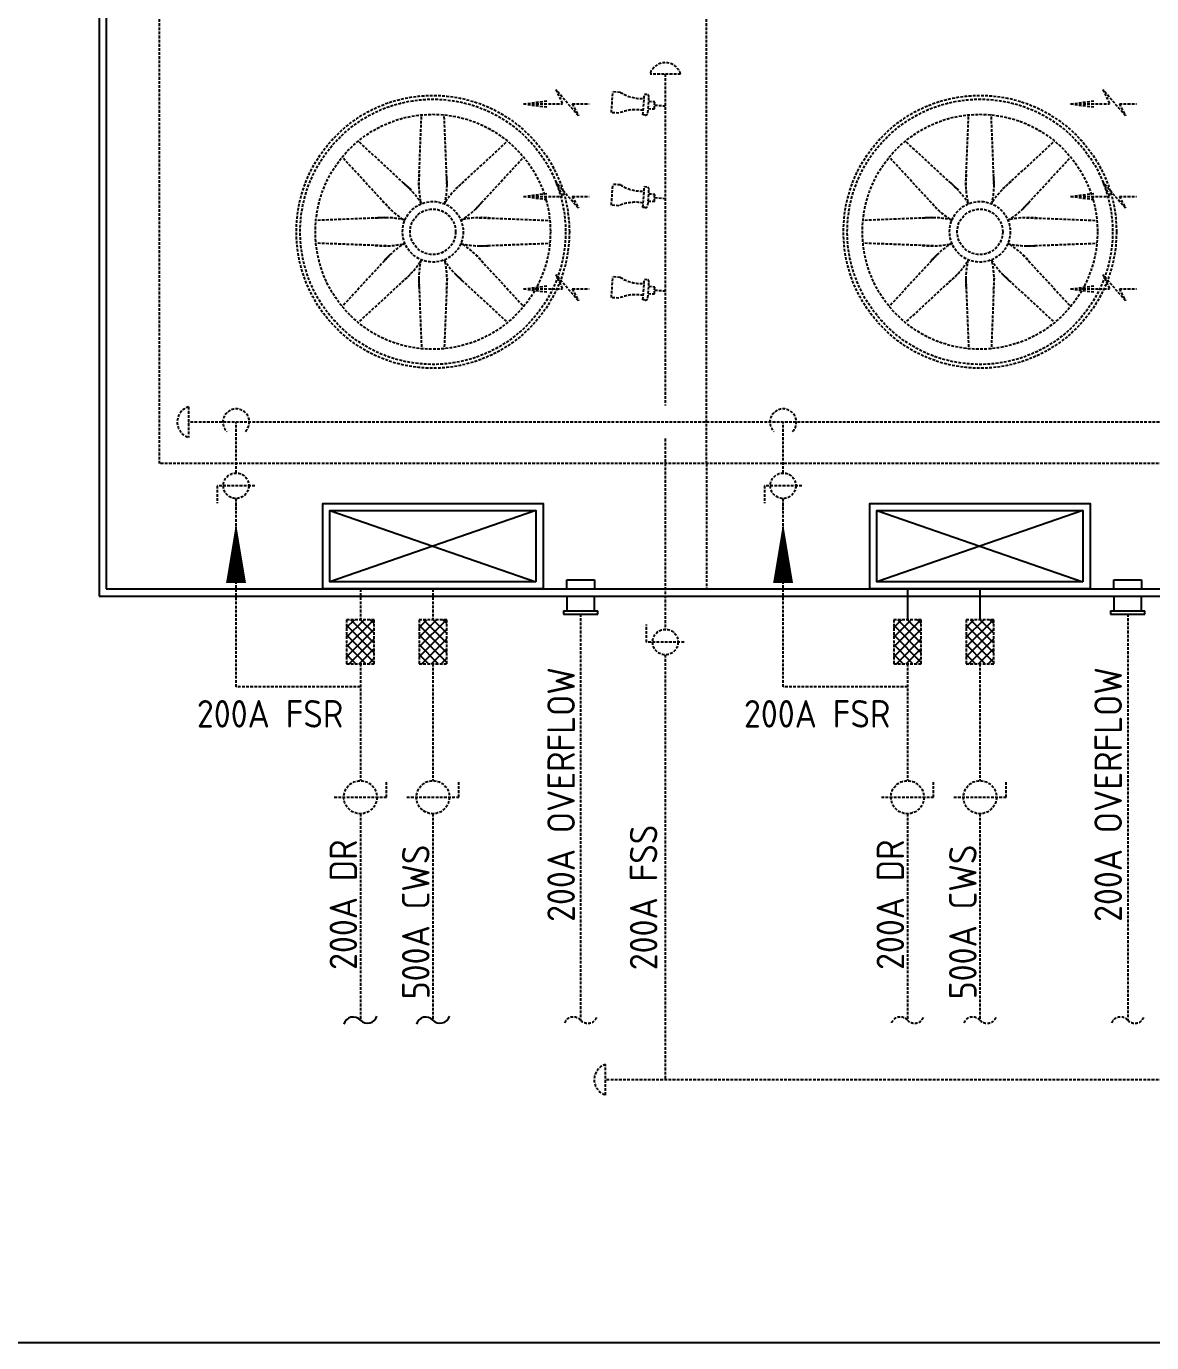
# Model space of a CAD drawing. Header units: millimetres. Extents: x 41 to 702, y 120 to 365.
# Drawn here: x 351.4 to 453.6, y 121.9 to 241.5 of the extents above; entities that cross this region are included whole.
import ezdxf
from ezdxf.enums import TextEntityAlignment as Align

# ---------------------------------------------------------------- set-up
doc = ezdxf.new("R2010")
doc.units = ezdxf.units.MM
doc.linetypes.add('HIDDEN', pattern=[0.375, 0.25, -0.125])
for name, color, linetype in [('A-DETL-01', 1, 'Continuous'), ('M-CWTR-EQPM', 22, 'Continuous'), ('M-CWTR-PIPE-ONE-F', 3, 'Continuous'), ('M-CWTR-TEXT', 3, 'Continuous'), ('M-CWTR-VAVE', 2, 'Continuous'), ('M-FSR-PIPE', 110, 'Continuous'), ('M-FSS-PIPE', 210, 'Continuous'), ('M-HVAC-EQPM', 22, 'Continuous'), ('M-SUMP', 1, 'Continuous'), ('P-WAST', 3, 'Continuous')]:
    doc.layers.add(name, color=color, linetype=linetype)
doc.styles.add('AA-TXT', font='isocp.shx', dxfattribs={"bigfont": 'chineset.shx'})

msp = doc.modelspace()

# ---------------------------------------------------------------- hatches: boundary and pattern name
at = {"layer": 'M-FSS-PIPE', "linetype": 'HIDDEN'}
h = msp.add_hatch(dxfattribs=at)
h.set_pattern_fill('ANSI37', color=252, scale=5, angle=90, style=0)
h.set_pattern_definition([(45.00000000000001, (27.05455708445641, -68.42633884765797), (0.4419417382415922, -0.4419417382415921), []), (315, (27.05455708445641, -68.42633884765797), (-0.4419417382415922, -0.4419417382415921), [])])
h.paths.add_polyline_path([(383.0089421852869, 183.6194409810898), (383.0089421852869, 187.6194409810898), (380.5043671852947, 187.6194409810898), (380.5043671852947, 183.6194409810898)])
h = msp.add_hatch(dxfattribs=at)
h.set_pattern_fill('ANSI37', color=252, scale=5, angle=90, style=0)
h.set_pattern_definition([(45.00000000000001, (33.63765452764108, -68.42633892650349), (0.4419417382415922, -0.4419417382415921), []), (315, (33.63765452764108, -68.42633892650349), (-0.4419417382415922, -0.4419417382415921), [])])
h.paths.add_polyline_path([(389.5920396284715, 183.6194409022443), (389.5920396284715, 187.6194409022443), (387.0874646284793, 187.6194409022443), (387.0874646284793, 183.6194409022443)])
h = msp.add_hatch(dxfattribs=at)
h.set_pattern_fill('ANSI37', color=252, scale=5, angle=90, style=0)
h.set_pattern_definition([(45.00000000000001, (76.73881903800759, -68.42633884765797), (0.4419417382415922, -0.4419417382415921), []), (315, (76.73881903800759, -68.42633884765797), (-0.4419417382415922, -0.4419417382415921), [])])
h.paths.add_polyline_path([(432.693204138838, 183.6194409810898), (432.693204138838, 187.6194409810898), (430.1886291388458, 187.6194409810898), (430.1886291388458, 183.6194409810898)])
h = msp.add_hatch(dxfattribs=at)
h.set_pattern_fill('ANSI37', color=252, scale=5, angle=90, style=0)
h.set_pattern_definition([(45.00000000000001, (83.32191648119226, -68.42633892650349), (0.4419417382415922, -0.4419417382415921), []), (315, (83.32191648119226, -68.42633892650349), (-0.4419417382415922, -0.4419417382415921), [])])
h.paths.add_polyline_path([(439.2763015820227, 183.6194409022443), (439.2763015820227, 187.6194409022443), (436.7717265820305, 187.6194409022443), (436.7717265820305, 183.6194409022443)])

# ---------------------------------------------------------------- linework, layer by layer
at = {"layer": 'A-DETL-01', "linetype": 'Continuous'}
msp.add_line((701.8915136684191, 121.9453432839085), (40.7092371659437, 121.9453432839136), dxfattribs=at)
at = {"layer": 'M-CWTR-EQPM', "color": 252, "linetype": 'HIDDEN'}
for p, q in [((399.5074801525986, 235.7625611615612), (400.1186185729729, 234.4710264459584)), ((401.5609037118779, 233.392923819048), (399.5074801525986, 235.7625611615612)), ((404.5532374312237, 233.6802067341134), (404.6888114616344, 235.5645849912376)), ((405.366473100812, 235.5158297483183), (404.6888114616344, 235.5645849912375)), ((449.1917421061498, 235.7625611615612), (449.8028805265241, 234.4710264459584)), ((451.2451656654291, 233.392923819048), (449.1917421061498, 235.7625611615612)), ((396.575945348766, 234.4710264459584), (398.8066962868556, 234.7647103784531)), ((396.575945348766, 234.4710264459584), (400.1186185729729, 234.4710264459584)), ((396.575945348766, 234.4710264459584), (398.8066962868556, 234.1773425134638)), ((400.9986572412358, 234.4710264459584), (402.5457980629032, 234.4710264459584)), ((400.9986572412358, 234.4710264459584), (401.5609037118779, 233.392923819048)), ((407.4153823286965, 233.4742860184073), (407.5509563591067, 235.3586642755316)), ((407.5509563591067, 235.3586642755316), (407.7581709138285, 235.3437559564419)), ((407.8650875143744, 233.6693176285786), (407.96811084309, 235.1012653254846)), ((407.94050483819, 234.7175623755721), (408.4993930219106, 234.6773524424924)), ((408.4515817029973, 234.0128106454109), (408.4993930219106, 234.6773524424924)), ((446.2602073023172, 234.4710264459584), (448.4909582404068, 234.7647103784531)), ((446.2602073023172, 234.4710264459584), (449.8028805265241, 234.4710264459584)), ((446.2602073023172, 234.4710264459584), (448.4909582404068, 234.1773425134638)), ((450.682919194787, 234.4710264459584), (452.2300600164544, 234.4710264459584)), ((450.682919194787, 234.4710264459584), (451.2451656654291, 233.392923819048)), ((405.2308990704018, 233.631451491194), (404.5532374312237, 233.680206734113)), ((407.6225968834178, 233.4593776993178), (407.4153823286965, 233.4742860184073)), ((407.8926935192753, 234.0530205784906), (408.4515817029973, 234.0128106454109)), ((401.5609037118779, 224.9896072985015), (399.5074801525986, 227.3592446410148)), ((399.5074801525986, 227.3592446410148), (400.1186185729729, 226.067709925412)), ((451.2451656654291, 224.9896072985015), (449.1917421061498, 227.3592446410148)), ((449.1917421061498, 227.3592446410148), (449.8028805265241, 226.067709925412)), ((396.575945348766, 226.067709925412), (398.8066962868556, 226.3613938579066)), ((396.575945348766, 226.067709925412), (400.1186185729729, 226.067709925412)), ((396.575945348766, 226.067709925412), (398.8066962868556, 225.7740259929173)), ((400.9986572412358, 226.067709925412), (401.5609037118779, 224.9896072985015)), ((400.9986572412358, 226.067709925412), (402.5457980629032, 226.067709925412)), ((404.5532374312242, 225.2768902135668), (404.6888114616349, 227.161268470691)), ((405.3664731008125, 227.1125132277717), (404.6888114616349, 227.161268470691)), ((407.4153823286965, 225.0709694978606), (407.5509563591067, 226.9553477549849)), ((407.5509563591067, 226.9553477549849), (407.7581709138285, 226.9404394358952)), ((407.8650875143744, 225.2660011080319), (407.96811084309, 226.6979488049379)), ((407.94050483819, 226.3142458550254), (408.4993930219106, 226.2740359219457)), ((408.4515817029973, 225.6094941248642), (408.4993930219106, 226.2740359219457)), ((446.2602073023172, 226.067709925412), (448.4909582404068, 226.3613938579066)), ((446.2602073023172, 226.067709925412), (449.8028805265241, 226.067709925412)), ((446.2602073023172, 226.067709925412), (448.4909582404068, 225.7740259929173)), ((450.682919194787, 226.067709925412), (451.2451656654291, 224.9896072985015)), ((450.682919194787, 226.067709925412), (452.2300600164544, 226.067709925412)), ((405.230899070402, 225.2281349706476), (404.553237431224, 225.2768902135666)), ((407.6225968834178, 225.0560611787711), (407.4153823286965, 225.0709694978606)), ((407.8926935192753, 225.6497040579439), (408.4515817029973, 225.6094941248642)), ((401.5609037118779, 216.5862907779551), (399.5074801525986, 218.9559281204683)), ((399.5074801525986, 218.9559281204683), (400.1186185729729, 217.6643934048655)), ((451.2451656654291, 216.5862907779551), (449.1917421061498, 218.9559281204683)), ((449.1917421061498, 218.9559281204683), (449.8028805265241, 217.6643934048655)), ((396.575945348766, 217.6643934048655), (398.8066962868556, 217.9580773373602)), ((396.575945348766, 217.6643934048655), (400.1186185729729, 217.6643934048655)), ((396.575945348766, 217.6643934048655), (398.8066962868556, 217.3707094723708)), ((400.9986572412358, 217.6643934048655), (401.5609037118779, 216.5862907779551)), ((400.9986572412358, 217.6643934048655), (402.5457980629032, 217.6643934048655)), ((404.5532374312242, 216.8735736930205), (404.6888114616349, 218.7579519501446)), ((405.3664731008125, 218.7091967072254), (404.6888114616349, 218.7579519501446)), ((407.4153823286965, 216.6676529773142), (407.5509563591067, 218.5520312344386)), ((407.5509563591067, 218.5520312344386), (407.7581709138285, 218.5371229153488)), ((407.8650875143744, 216.8626845874855), (407.96811084309, 218.2946322843916)), ((407.94050483819, 217.9109293344791), (408.4993930219106, 217.8707194013994)), ((408.4515817029973, 217.2061776043179), (408.4993930219106, 217.8707194013994)), ((446.2602073023172, 217.6643934048655), (448.4909582404068, 217.9580773373602)), ((446.2602073023172, 217.6643934048655), (449.8028805265241, 217.6643934048655)), ((446.2602073023172, 217.6643934048655), (448.4909582404068, 217.3707094723708)), ((450.682919194787, 217.6643934048655), (451.2451656654291, 216.5862907779551)), ((450.682919194787, 217.6643934048655), (452.2300600164544, 217.6643934048655)), ((405.2308990704022, 216.824818450101), (404.5532374312242, 216.87357369302)), ((407.6225968834178, 216.6527446582247), (407.4153823286965, 216.6676529773142)), ((407.8926935192753, 217.2463875373976), (408.4515817029973, 217.2061776043179))]:
    msp.add_line(p, q, dxfattribs=at)
at = {"layer": 'M-CWTR-EQPM', "color": 1}
for p, q in [((400.4910838006687, 190.4123304413207), (400.4910838006687, 191.2436248466462)), ((400.4910838006687, 191.2436248466462), (403.0257851164175, 191.2436248466462)), ((403.0257851164175, 191.2436248466462), (403.0257851164175, 190.4123304413207)), ((450.1753457542198, 190.4123304413207), (450.1753457542198, 191.2436248466462)), ((450.1753457542198, 191.2436248466462), (452.7100470699687, 191.2436248466462)), ((452.7100470699687, 191.2436248466462), (452.7100470699687, 190.4123304413207)), ((400.4910838006687, 189.7604732772226), (400.4910838006687, 188.4150445818206)), ((403.0257851164175, 188.4150445818206), (403.0257851164175, 189.7604732772226)), ((450.1753457542198, 189.7604732772226), (450.1753457542198, 188.4150445818206)), ((452.7100470699687, 188.4150445818206), (452.7100470699687, 189.7604732772226)), ((400.2007936220981, 188.4150445818206), (403.3160752949881, 188.4150445818206)), ((400.2007936220981, 188.4150445818206), (400.2007936220981, 188.1247544032495)), ((400.2007936220981, 188.1247544032495), (403.3160752949881, 188.1247544032495)), ((403.3160752949881, 188.1247544032495), (403.3160752949881, 188.4150445818206)), ((449.8850555756493, 188.4150445818206), (453.0003372485393, 188.4150445818206)), ((449.8850555756493, 188.4150445818206), (449.8850555756493, 188.1247544032495)), ((449.8850555756493, 188.1247544032495), (453.0003372485393, 188.1247544032495)), ((453.0003372485393, 188.1247544032495), (453.0003372485393, 188.4150445818206))]:
    msp.add_line(p, q, dxfattribs=at)
at = {"layer": 'M-CWTR-EQPM', "color": 252, "linetype": 'HIDDEN'}
for centre, radius, start, end in [((407.3379300452934, 238.6975537499942), 3.742994804536174, 238.2168543004748, 272.8219860497686), ((407.7418955629809, 235.1175406763324), 0.2268000000000001, 355.8848716162959, 85.88487161629585), ((406.7265826672464, 230.2002795798911), 3.742994804536174, 78.94775718281876, 113.5528889321198), ((407.6388722342653, 233.6855929794268), 0.2268000000000001, 265.8848716162963, 355.8848716162959), ((407.3379300452934, 230.2942372294475), 3.742994804536174, 238.2168543004748, 272.8219860497686), ((407.7418955629809, 226.7142241557857), 0.2268000000000001, 355.8848716162959, 85.88487161629585), ((406.7265826672464, 221.7969630593444), 3.742994804536174, 78.94775718281876, 113.5528889321198), ((407.6388722342653, 225.2822764588801), 0.2268000000000001, 265.8848716162963, 355.8848716162959), ((407.3379300452934, 221.8909207089011), 3.742994804536174, 238.2168543004748, 272.8219860497686), ((407.7418955629809, 218.3109076352393), 0.2268000000000001, 355.8848716162959, 85.88487161629585), ((406.7265826672464, 213.3936465387981), 3.742994804536174, 78.94775718281876, 113.5528889321198), ((407.6388722342653, 216.8789599383338), 0.2268000000000001, 265.8848716162963, 355.8848716162959)]:
    msp.add_arc(centre, radius, start, end, dxfattribs=at)
at = {"layer": 'M-CWTR-PIPE-ONE-F', "color": 252}
for centre, start, end in [((381.10767450848, 150.6316750863208), 43.2968543709169, 163.2968543708241), ((382.4056345012749, 151.8546761740371), 223.2968543709212, 343.2968543708241), ((387.6907720889052, 150.6316750817033), 43.2968543709169, 163.2968543708241), ((388.9887320817001, 151.8546761694196), 223.2968543709212, 343.2968543708241)]:
    msp.add_arc(centre, 0.8916882587892225, start, end, dxfattribs=at)
at = {"layer": 'M-CWTR-PIPE-ONE-F', "color": 252, "linetype": 'HIDDEN'}
for centre, start, end in [((401.1094542482821, 150.6316750863208), 43.2968543709169, 163.2968543708257), ((402.4074142410769, 151.8546761740371), 223.2968543709212, 343.2968543708241), ((430.7919364620312, 150.6316750863208), 43.29685437091682, 163.2968543708241), ((432.0898964548261, 151.8546761740371), 223.2968543709212, 343.2968543708241), ((437.3750340424564, 150.6316750817033), 43.29685437091682, 163.2968543708241), ((438.6729940352512, 151.8546761694196), 223.2968543709212, 343.2968543708241), ((450.7937162018333, 150.6316750863208), 43.29685437091682, 163.2968543708258), ((452.0916761946281, 151.8546761740371), 223.2968543709212, 343.2968543708241)]:
    msp.add_arc(centre, 0.8916882587892225, start, end, dxfattribs=at)
at = {"layer": 'M-CWTR-TEXT', "color": 252, "linetype": 'HIDDEN'}
for points in [[(370.4618273181635, 196.3851907880764, 0, 1.814400000000002, 0), (370.4618273181635, 190.9419907880763, 0, 0, 0)], [(420.1460892717147, 196.3851907880764, 0, 1.814400000000002, 0), (420.1460892717147, 190.9419907880763, 0, 0, 0)]]:
    msp.add_lwpolyline(points, format="xyseb", dxfattribs=at)
at = {"layer": 'M-CWTR-VAVE', "color": 252, "linetype": 'HIDDEN'}
for p, q in [((410.8425565243052, 237.1822433653315), (408.0578030373568, 237.1822433653315)), ((372.1658945686112, 199.7866475455334), (368.7577600677413, 199.7866475455334)), ((368.7577600677415, 199.7866475455334), (368.7577600677415, 198.2010048931809)), ((421.8501565221624, 199.7866475455334), (418.4420220212925, 199.7866475455334)), ((418.4420220212927, 199.7866475455334), (418.4420220212927, 198.2010048931809)), ((407.7461125315209, 185.5835457656567), (407.7461125315209, 187.1691884180092)), ((411.1542470323903, 185.5835457656567), (407.7461125315205, 185.5835457656567)), ((404.0287806169345, 144.4371612212459), (404.0287806169345, 147.2219147081945))]:
    msp.add_line(p, q, dxfattribs=at)
for centre in [(370.4618273181762, 199.786647545533), (420.1460892717274, 199.786647545533), (409.4501797819554, 185.583545765657)]:
    msp.add_circle(centre, 1.155470316902655, dxfattribs=at)
for centre, start, end in [((409.4501797808308, 236.7709297665947), 16.4573489421931, 163.5426510578001), ((404.4400942156713, 145.8295379647205), 106.4573489422, 253.5426510578)]:
    msp.add_arc(centre, 1.451858075802656, start, end, dxfattribs=at)
at = {"layer": 'M-FSR-PIPE', "color": 252, "linetype": 'HIDDEN'}
for p, q in [((366.1597871379596, 206.9589952376958), (366.1597871379596, 204.1742417507472)), ((513.1933292676677, 205.566618499438), (366.1597871379596, 205.5666184995505)), ((370.4618273181696, 200.9421178624357), (370.4618273181762, 205.566617257739)), ((420.1460892717208, 200.9421178624357), (420.1460892717274, 205.566617257739)), ((370.4618273181567, 181.5158842492826), (370.4618273181674, 198.631177823697)), ((370.4618273181665, 197.5967740738813), (370.4618273181674, 198.6311772286303)), ((420.1460892717079, 181.5158842492826), (420.1460892717186, 198.631177823697)), ((420.1460892717176, 197.5967740738813), (420.1460892717186, 198.6311772286303)), ((381.7566546720735, 181.5158842492785), (370.4618273181567, 181.5158842492826)), ((431.4409166256247, 181.5158842492785), (420.1460892717079, 181.5158842492826))]:
    msp.add_line(p, q, dxfattribs=at)
for centre, radius, start, end in [((366.5711007366964, 205.5666184942212), 1.451858075802656, 106.4573489421996, 253.5426510578004), ((370.4618273181762, 205.566617252989), 1.200000000000139, 315.0000000000086, 224.999999999991), ((420.1460892717274, 205.566617252989), 1.200000000000139, 315.0000000000088, 224.9999999999911)]:
    msp.add_arc(centre, radius, start, end, dxfattribs=at)
at = {"layer": 'M-FSS-PIPE', "color": 252, "linetype": 'HIDDEN'}
for p, q in [((409.4501797807781, 237.1822433653315), (409.4501797815058, 207.0666184995225)), ((408.476859409699, 234.3641519808849), (409.4501797812381, 234.2938027230188)), ((408.476859409699, 225.9608354603382), (409.4501797812381, 225.8904862024721)), ((408.476859409699, 217.5575189397919), (409.4501797812381, 217.4871696819257)), ((409.4501797815782, 204.0666184995225), (409.4501797819969, 186.7390160825597)), ((381.7566547187411, 190.4123288941585), (381.7566546852908, 187.6194409810898)), ((388.339752116941, 190.4123288803672), (388.3397521284757, 187.6194409022443)), ((380.5043671852947, 187.6194409810898), (380.5043671852947, 183.6194409810898)), ((383.0089421852869, 187.6194409810898), (380.5043671852947, 187.6194409810898)), ((383.0089421852869, 183.6194409810898), (383.0089421852869, 187.6194409810898)), ((387.0874646284793, 187.6194409022443), (387.0874646284793, 183.6194409022443)), ((389.5920396284715, 187.6194409022443), (387.0874646284793, 187.6194409022443)), ((389.5920396284715, 183.6194409022443), (389.5920396284715, 187.6194409022443)), ((430.1886291388458, 187.6194409810898), (430.1886291388458, 183.6194409810898)), ((432.693204138838, 187.6194409810898), (430.1886291388458, 187.6194409810898)), ((432.693204138838, 183.6194409810898), (432.693204138838, 187.6194409810898)), ((436.7717265820305, 187.6194409022443), (436.7717265820305, 183.6194409022443)), ((439.2763015820227, 187.6194409022443), (436.7717265820305, 187.6194409022443)), ((439.2763015820227, 183.6194409022443), (439.2763015820227, 187.6194409022443)), ((409.4501797819686, 184.4280754487544), (409.4501797819686, 145.8295379646608)), ((380.5043671852947, 183.6194409810898), (383.0089421852869, 183.6194409810898)), ((381.7566546373829, 183.6194409810898), (381.7566545101596, 172.9971035375416)), ((387.0874646284793, 183.6194409022443), (389.5920396284715, 183.6194409022443)), ((388.3397521579233, 183.6194409022443), (388.3397520905847, 172.9971035329241)), ((430.1886291388458, 183.6194409810898), (432.693204138838, 183.6194409810898)), ((431.4409165909341, 183.6194409810898), (431.4409164637108, 172.9971035375416)), ((436.7717265820305, 183.6194409022443), (439.2763015820227, 183.6194409022443)), ((438.0240141114745, 183.6194409022443), (438.0240140441359, 172.9971035329241)), ((384.1270962194518, 171.4971045291812), (384.1270962194518, 173.001000964227)), ((390.7101937998769, 171.4971045245637), (390.7101937998769, 173.0010009596095)), ((433.811358173003, 171.4971045291812), (433.811358173003, 173.001000964227)), ((440.3944557534281, 171.4971045245637), (440.3944557534281, 173.0010009596095)), ((379.3862128008674, 171.4971045291812), (384.1270962194518, 171.4971045291812)), ((385.9693103812925, 171.4971045245637), (390.7101937998769, 171.4971045245637)), ((429.0704747544186, 171.4971045291812), (433.811358173003, 171.4971045291812)), ((435.6535723348437, 171.4971045245637), (440.3944557534281, 171.4971045245637)), ((381.7566545166393, 169.9971035375416), (381.7566545048763, 151.24317563018)), ((388.3397520970644, 169.9971035329241), (388.3397520853015, 151.2431756255625)), ((431.4409164701905, 169.9971035375416), (431.4409164584275, 151.24317563018)), ((438.0240140506156, 169.9971035329241), (438.0240140388527, 151.2431756255625)), ((552.4893615897317, 145.8295379631419), (404.0287806169345, 145.8295379647202))]:
    msp.add_line(p, q, dxfattribs=at)
at = {"layer": 'M-FSS-PIPE', "color": 1}
for p, q in [((431.4409166722922, 190.4123288941585), (431.4409166388419, 187.6194409810898)), ((438.0240140704922, 190.4123288803672), (438.0240140820268, 187.6194409022443))]:
    msp.add_line(p, q, dxfattribs=at)
at = {"layer": 'M-FSS-PIPE', "color": 252, "linetype": 'HIDDEN'}
for centre in [(381.7566545101596, 171.4971045291819), (388.3397520905847, 171.4971045245644), (431.4409164637108, 171.4971045291819), (438.0240140441359, 171.4971045245644)]:
    msp.add_circle(centre, 1.5, dxfattribs=at)
at = {"layer": 'M-HVAC-EQPM', "color": 252, "linetype": 'HIDDEN'}
for p, q in [((363.4976211481198, 201.7968856757932), (363.4976211481198, 243.9132539842208)), ((413.1818831016711, 201.7968856757932), (413.1818831016711, 243.9132539842208)), ((387.0571055611991, 227.0719054902197), (387.3070197414828, 233.4765493121893)), ((389.6223986867618, 227.0719054902197), (389.3724845064781, 233.4765493121893)), ((436.7413675147503, 227.0719054902197), (436.991281695034, 233.4765493121893)), ((439.306660640313, 227.0719054902197), (439.0567464600293, 233.4765493121893)), ((386.264967115903, 226.7437910029007), (381.5594840267105, 231.0958420689067)), ((390.4145371320575, 226.7437910029007), (395.1200202212505, 231.0958420689067)), ((435.9492290694542, 226.7437910029007), (431.2437459802617, 231.0958420689067)), ((440.0987990856087, 226.7437910029007), (444.8042821748016, 231.0958420689067)), ((384.4510309510862, 224.9298548380841), (380.0989798850807, 229.6353379272769)), ((392.2284732968739, 224.9298548380841), (396.5805243628803, 229.6353379272769)), ((434.1352929046374, 224.9298548380841), (429.7832418386319, 229.6353379272769)), ((441.912735250425, 224.9298548380841), (446.2647863164315, 229.6353379272769)), ((384.1229164637681, 224.1377163927884), (377.7182726417979, 223.8878022125043)), ((392.5565877841929, 224.1377163927884), (398.9612316061626, 223.8878022125043)), ((433.8071784173193, 224.1377163927884), (427.402534595349, 223.8878022125043)), ((442.240849737744, 224.1377163927884), (448.6454935597138, 223.8878022125043)), ((384.1229164637681, 221.5724232672255), (377.7182726417979, 221.8223374475097)), ((392.5565877841929, 221.5724232672255), (398.9612316061626, 221.8223374475097)), ((433.8071784173193, 221.5724232672255), (427.402534595349, 221.8223374475097)), ((442.240849737744, 221.5724232672255), (448.6454935597138, 221.8223374475097)), ((384.4510309510862, 220.7802848219299), (380.0989798850807, 216.0748017327371)), ((392.2284732968739, 220.7802848219299), (396.5805243628803, 216.0748017327371)), ((434.1352929046374, 220.7802848219299), (429.7832418386319, 216.0748017327371)), ((441.912735250425, 220.7802848219299), (446.2647863164315, 216.0748017327371)), ((386.264967115903, 218.9663486571133), (381.5594840267105, 214.6142975911073)), ((390.4145371320575, 218.9663486571133), (395.1200202212505, 214.6142975911073)), ((435.9492290694542, 218.9663486571133), (431.2437459802617, 214.6142975911073)), ((440.0987990856087, 218.9663486571133), (444.8042821748016, 214.6142975911073)), ((387.0571055611991, 218.6382341697943), (387.3070197414828, 212.2335903478249)), ((389.6223986867618, 218.6382341697943), (389.3724845064781, 212.2335903478249)), ((436.7413675147503, 218.6382341697943), (436.991281695034, 212.2335903478249)), ((439.306660640313, 218.6382341697943), (439.0567464600293, 212.2335903478249)), ((462.8661450552223, 201.7968856757932), (363.4976211481198, 201.7968856757933))]:
    msp.add_line(p, q, dxfattribs=at)
for centre, radius in [((388.3397521239805, 222.8550698300069), 12.39278858997026), ((388.3397521239805, 222.8550698300069), 12.04854446247109), ((438.0240140775317, 222.8550698300069), 12.39278858997026), ((438.0240140775317, 222.8550698300069), 12.04854446247109), ((388.3397521239805, 222.8550698300069), 10.67156795247439), ((438.0240140775317, 222.8550698300069), 10.67156795247439), ((388.3397521239805, 222.8550698300069), 2.753953019993391), ((388.3397521239805, 222.8550698300069), 2.065464764995043), ((438.0240140775317, 222.8550698300069), 2.753953019993391), ((438.0240140775317, 222.8550698300069), 2.065464764995043)]:
    msp.add_circle(centre, radius, dxfattribs=at)
for centre, start, end in [((380.2097407854141, 220.9473091132727), 32.1502986951451, 50.71985719084176), ((395.4375288122884, 227.2548654389466), 174.2801428091581, 192.8497013048855), ((396.4697634625464, 220.9473091132727), 129.2801428091583, 147.8497013048549), ((381.2419754356725, 227.2548654389466), 347.1502986951161, 5.719857190841847), ((429.8940027389652, 220.9473091132727), 32.15029869514507, 50.71985719084186), ((445.1217907658396, 227.2548654389466), 174.2801428091581, 192.8497013048855), ((446.1540254160976, 220.9473091132727), 129.2801428091581, 147.8497013048549), ((430.9262373892237, 227.2548654389466), 347.1502986951161, 5.71985719084184), ((390.2475128407151, 230.9850811685735), 219.2801428091252, 237.8497013048116), ((386.4319914072458, 230.9850811685735), 302.1502986951874, 320.7198571908748), ((439.9317747942663, 230.9850811685735), 219.2801428091252, 237.8497013048115), ((436.116253360797, 230.9850811685735), 302.1502986951875, 320.7198571908748), ((383.9399565150408, 215.7572931416989), 77.15029869512115, 95.7198571908173), ((392.7395477329197, 215.7572931416989), 84.28014280918272, 102.8497013048789), ((433.6242184685919, 215.7572931416989), 77.15029869512098, 95.7198571908173), ((442.4238096864709, 215.7572931416989), 84.28014280918269, 102.849701304879), ((383.9399565150408, 229.9528465183148), 264.2801428091827, 282.8497013048789), ((390.2475128407151, 214.7250584914407), 122.1502986951874, 140.7198571908748), ((392.7395477329197, 229.9528465183148), 257.1502986951211, 275.7198571908173), ((386.4319914072458, 214.7250584914407), 39.28014280912521, 57.84970130481168), ((433.6242184685919, 229.9528465183148), 264.2801428091826, 282.849701304879), ((439.9317747942663, 214.7250584914407), 122.1502986951875, 140.7198571908748), ((442.4238096864709, 229.9528465183148), 257.150298695121, 275.7198571908173), ((436.116253360797, 214.7250584914407), 39.28014280912518, 57.8497013048117), ((380.2097407854141, 224.7628305467415), 309.2801428091582, 327.8497013048587), ((395.4375288122884, 218.4552742210676), 167.1502986951145, 185.7198571908419), ((396.4697634625464, 224.7628305467415), 212.1502986951451, 230.7198571908418), ((381.2419754356725, 218.4552742210676), 354.2801428091565, 12.84970130488388), ((429.8940027389652, 224.7628305467415), 309.2801428091581, 327.8497013048588), ((445.1217907658396, 218.4552742210676), 167.1502986951145, 185.7198571908419), ((446.1540254160976, 224.7628305467415), 212.1502986951451, 230.7198571908419), ((430.9262373892237, 218.4552742210676), 354.2801428091565, 12.84970130488387)]:
    msp.add_arc(centre, 8.382420188122104, start, end, dxfattribs=at)
at = {"layer": 'M-SUMP'}
for p, q in [((358.0285397223358, 298.0660362189529), (358.0285397232251, 189.7604717492598)), ((358.6803968651914, 297.4141790760976), (358.6803968660804, 190.4123288873902)), ((397.6941508399483, 197.5265519774593), (378.9853534038285, 191.0642631207969)), ((378.9853534038285, 197.5265519978581), (397.6941508399483, 191.0642631003982)), ((447.3784127934995, 197.5265519774593), (428.6696153573797, 191.0642631207969)), ((428.6696153573797, 197.5265519978581), (447.3784127934995, 191.0642631003982)), ((358.6803968660804, 190.4123288873902), (616.7358353547207, 190.412328899771)), ((358.0285397232249, 189.7604717494187), (617.387692497576, 189.7604717587232))]:
    msp.add_line(p, q, dxfattribs=at)
at = {"layer": 'M-SUMP', "color": 252, "linetype": 'HIDDEN'}
msp.add_line((413.1818830980901, 201.7968856757932), (413.1818830980901, 190.4123288971559), dxfattribs=at)
at = {"layer": 'M-SUMP'}
for points in [[(398.3460850701791, 190.4123288701679), (378.3334191735981, 190.4123288905665), (378.3334191735981, 198.1784862280888), (398.3460850701791, 198.1784862076901)], [(448.0303470237303, 190.4123288701679), (428.0176811271493, 190.4123288905665), (428.0176811271493, 198.1784862280888), (448.0303470237303, 198.1784862076901)]]:
    msp.add_lwpolyline(points, close=True, dxfattribs=at)
for points in [[(397.6941508399483, 191.0642631003982), (378.9853534038285, 191.0642631207969), (378.9853534038285, 197.5265519978581), (397.6941508399483, 197.5265519774593), (397.6941508399483, 191.0642631003982)], [(447.3784127934995, 191.0642631003982), (428.6696153573797, 191.0642631207969), (428.6696153573797, 197.5265519978581), (447.3784127934995, 197.5265519774593), (447.3784127934995, 191.0642631003982)]]:
    msp.add_lwpolyline(points, dxfattribs=at)
at = {"layer": 'P-WAST', "color": 252, "linetype": 'HIDDEN'}
for p, q in [((401.7584344585431, 188.1247544032495), (401.7584344585431, 151.2431754032077)), ((451.4426964120943, 188.1247544032495), (451.4426964120943, 151.2431754032077))]:
    msp.add_line(p, q, dxfattribs=at)

# ---------------------------------------------------------------- texts
at = {"layer": 'M-CWTR-TEXT', "color": 252, "linetype": 'HIDDEN', "style": 'AA-TXT'}
for s, p in [('200A OVERFLOW', (401.2359710190252, 160.1652423244392)), ('200A OVERFLOW', (450.9202329725764, 160.1652423244392)), ('200A FSS ', (408.7248255130788, 155.7743382630494)), ('200A DR', (381.4522150297618, 155.8014017218538)), ('200A DR', (431.1364769833129, 155.8014017218538)), ('500A CWS', (388.0353126101869, 153.1347350505697)), ('500A CWS', (437.7195745637381, 153.1347350505697))]:
    msp.add_text(s, height=2.5, rotation=90, dxfattribs=at).set_placement(p)
for p in [(380.204924284889, 177.8198379277071), (429.8891862384402, 177.8198379277071)]:
    msp.add_text('200A FSR', height=2.5, dxfattribs=at).set_placement(p, align=Align.RIGHT)

doc.saveas('drawing.dxf')
